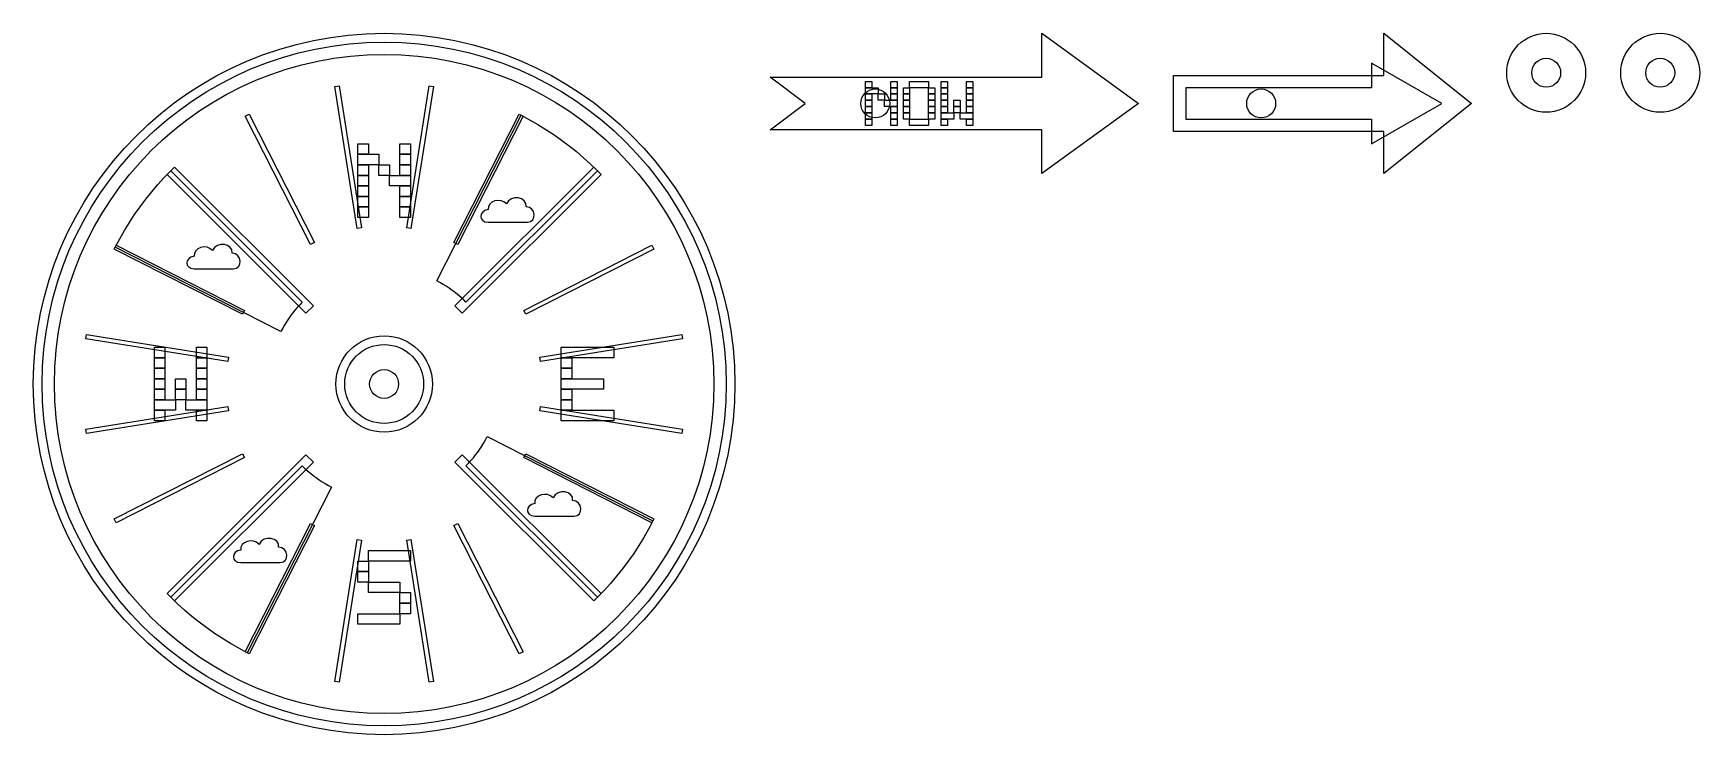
# Model space of a CAD drawing. Extents: x 4 to 194, y 4 to 84.
import ezdxf

# ---------------------------------------------------------------- set-up
doc = ezdxf.new("R2010")
doc.units = 0
doc.layers.add('CUT', color=1, linetype='CONTINUOUS')
doc.layers.add('RASTER', color=7, linetype='CONTINUOUS')

msp = doc.modelspace()

# ---------------------------------------------------------------- linework, layer by layer
at = {"layer": 'CUT'}
for points in [[(88, 79), (119, 79), (119, 84), (130, 76), (119, 68), (119, 73), (88, 73), (92, 76)], [(134, 79.2), (158, 79.2), (158, 84), (168, 76), (158, 68), (158, 72.8), (134, 72.8)]]:
    msp.add_lwpolyline(points, close=True, dxfattribs=at)
for centre, radius in [((44, 44), 40), ((176.5, 79.5), 4.5), ((189.5, 79.5), 4.5), ((176.5, 79.5), 1.65), ((189.5, 79.5), 1.65), ((100, 76), 1.65), ((144, 76), 1.65), ((44, 44), 1.65)]:
    msp.add_circle(centre, radius, dxfattribs=at)
at = {"layer": 'RASTER'}
for points in [[(134, 79.2), (158, 79.2), (158, 84), (168, 76), (158, 68), (158, 72.8), (134, 72.8)], [(135.4, 77.8), (135.4, 74.2), (156.6, 74.2), (156.6, 71.4), (164.6, 76), (156.6, 80.6), (156.6, 77.8), (135.4, 77.8)], [(40.937, 61.739), (38.372, 77.937), (38.866, 78.016), (41.431, 61.817)], [(46.569, 61.817), (49.134, 78.016), (49.628, 77.937), (47.063, 61.739)], [(98.88, 78.52), (99.6, 78.52), (99.6, 77.8), (98.88, 77.8)], [(101.76, 78.52), (102.48, 78.52), (102.48, 77.8), (101.76, 77.8)], [(103.92, 78.52), (106.08, 78.52), (106.08, 77.8), (103.92, 77.8)], [(107.52, 78.52), (108.24, 78.52), (108.24, 77.8), (107.52, 77.8)], [(110.4, 78.52), (111.12, 78.52), (111.12, 77.8), (110.4, 77.8)], [(98.88, 77.8), (100.32, 77.8), (100.32, 77.08), (98.88, 77.08)], [(98.88, 77.08), (99.6, 77.08), (99.6, 76.36), (98.88, 76.36)], [(98.88, 76.36), (99.6, 76.36), (99.6, 75.64), (98.88, 75.64)], [(100.32, 77.08), (101.04, 77.08), (101.04, 76.36), (100.32, 76.36)], [(101.04, 76.36), (102.48, 76.36), (102.48, 75.64), (101.04, 75.64)], [(101.76, 77.8), (102.48, 77.8), (102.48, 77.08), (101.76, 77.08)], [(101.76, 77.08), (102.48, 77.08), (102.48, 76.36), (101.76, 76.36)], [(103.2, 77.8), (103.92, 77.8), (103.92, 77.08), (103.2, 77.08)], [(103.2, 77.08), (103.92, 77.08), (103.92, 76.36), (103.2, 76.36)], [(103.2, 76.36), (103.92, 76.36), (103.92, 75.64), (103.2, 75.64)], [(106.08, 77.8), (106.8, 77.8), (106.8, 77.08), (106.08, 77.08)], [(106.08, 77.08), (106.8, 77.08), (106.8, 76.36), (106.08, 76.36)], [(106.08, 76.36), (106.8, 76.36), (106.8, 75.64), (106.08, 75.64)], [(107.52, 77.8), (108.24, 77.8), (108.24, 77.08), (107.52, 77.08)], [(107.52, 77.08), (108.24, 77.08), (108.24, 76.36), (107.52, 76.36)], [(107.52, 76.36), (108.24, 76.36), (108.24, 75.64), (107.52, 75.64)], [(108.96, 76.36), (109.68, 76.36), (109.68, 75.64), (108.96, 75.64)], [(110.4, 77.8), (111.12, 77.8), (111.12, 77.08), (110.4, 77.08)], [(110.4, 77.08), (111.12, 77.08), (111.12, 76.36), (110.4, 76.36)], [(110.4, 76.36), (111.12, 76.36), (111.12, 75.64), (110.4, 75.64)], [(35.605, 59.925), (28.16, 74.537), (28.605, 74.764), (36.051, 60.152)], [(59.617, 74.651), (60.572, 74.145), (61.511, 73.61), (62.432, 73.045), (63.336, 72.452), (64.22, 71.83), (65.084, 71.181), (65.927, 70.506), (66.749, 69.804), (67.548, 69.077), (68.324, 68.324), (53.334, 53.334), (53.036, 53.622), (52.729, 53.901), (52.414, 54.171), (52.09, 54.43), (51.759, 54.679), (51.42, 54.917), (51.073, 55.145), (50.719, 55.362), (50.359, 55.567), (49.993, 55.761)], [(51.949, 60.152), (59.395, 74.764), (59.84, 74.537), (52.395, 59.925)], [(98.88, 75.64), (99.6, 75.64), (99.6, 74.92), (98.88, 74.92)], [(98.88, 74.92), (99.6, 74.92), (99.6, 74.2), (98.88, 74.2)], [(98.88, 74.2), (99.6, 74.2), (99.6, 73.48), (98.88, 73.48)], [(101.76, 75.64), (102.48, 75.64), (102.48, 74.92), (101.76, 74.92)], [(101.76, 74.92), (102.48, 74.92), (102.48, 74.2), (101.76, 74.2)], [(101.76, 74.2), (102.48, 74.2), (102.48, 73.48), (101.76, 73.48)], [(103.2, 75.64), (103.92, 75.64), (103.92, 74.92), (103.2, 74.92)], [(103.2, 74.92), (103.92, 74.92), (103.92, 74.2), (103.2, 74.2)], [(103.92, 74.2), (106.08, 74.2), (106.08, 73.48), (103.92, 73.48)], [(106.08, 75.64), (106.8, 75.64), (106.8, 74.92), (106.08, 74.92)], [(106.08, 74.92), (106.8, 74.92), (106.8, 74.2), (106.08, 74.2)], [(107.52, 75.64), (108.24, 75.64), (108.24, 74.92), (107.52, 74.92)], [(107.52, 74.92), (108.96, 74.92), (108.96, 74.2), (107.52, 74.2)], [(107.52, 74.2), (108.24, 74.2), (108.24, 73.48), (107.52, 73.48)], [(108.96, 75.64), (109.68, 75.64), (109.68, 74.92), (108.96, 74.92)], [(109.68, 74.92), (111.12, 74.92), (111.12, 74.2), (109.68, 74.2)], [(110.4, 75.64), (111.12, 75.64), (111.12, 74.92), (110.4, 74.92)], [(110.4, 74.2), (111.12, 74.2), (111.12, 73.48), (110.4, 73.48)], [(41, 71.4), (42.2, 71.4), (42.2, 70.2), (41, 70.2)], [(45.8, 71.4), (47, 71.4), (47, 70.2), (45.8, 70.2)], [(35.09, 52.061), (19.251, 67.9), (20.1, 68.749), (35.939, 52.91)], [(41, 70.2), (43.4, 70.2), (43.4, 69), (41, 69)], [(41, 69), (42.2, 69), (42.2, 67.8), (41, 67.8)], [(43.4, 69), (44.6, 69), (44.6, 67.8), (43.4, 67.8)], [(45.8, 70.2), (47, 70.2), (47, 69), (45.8, 69)], [(45.8, 69), (47, 69), (47, 67.8), (45.8, 67.8)], [(52.061, 52.91), (67.9, 68.749), (68.749, 67.9), (52.91, 52.061)], [(13.349, 59.617), (13.855, 60.572), (14.39, 61.511), (14.955, 62.432), (15.548, 63.336), (16.17, 64.22), (16.819, 65.084), (17.494, 65.927), (18.196, 66.749), (18.923, 67.548), (19.676, 68.324), (34.666, 53.334), (34.378, 53.036), (34.099, 52.729), (33.829, 52.414), (33.57, 52.09), (33.321, 51.759), (33.083, 51.42), (32.855, 51.073), (32.638, 50.719), (32.433, 50.359), (32.239, 49.993)], [(41, 67.8), (42.2, 67.8), (42.2, 66.6), (41, 66.6)], [(41, 66.6), (42.2, 66.6), (42.2, 65.4), (41, 65.4)], [(44.6, 67.8), (47, 67.8), (47, 66.6), (44.6, 66.6)], [(45.8, 66.6), (47, 66.6), (47, 65.4), (45.8, 65.4)], [(41, 65.4), (42.2, 65.4), (42.2, 64.2), (41, 64.2)], [(45.8, 65.4), (47, 65.4), (47, 64.2), (45.8, 64.2)], [(55.867, 62.456), (60.347, 62.456), (60.707, 62.532), (60.952, 62.731), (61.084, 63.013), (61.107, 63.336), (61.025, 63.66), (60.842, 63.941), (60.561, 64.141), (60.187, 64.216), (60.156, 64.598), (59.972, 64.896), (59.675, 65.105), (59.307, 65.216), (58.909, 65.223), (58.522, 65.116), (58.187, 64.89), (57.947, 64.536), (57.667, 64.778), (57.329, 64.909), (56.965, 64.939), (56.607, 64.876), (56.286, 64.732), (56.034, 64.514), (55.884, 64.232), (55.867, 63.896), (55.499, 63.789), (55.237, 63.604), (55.079, 63.37), (55.027, 63.116), (55.079, 62.87), (55.237, 62.659), (55.499, 62.512), (55.867, 62.456)], [(41, 64.2), (42.2, 64.2), (42.2, 63), (41, 63)], [(45.8, 64.2), (47, 64.2), (47, 63), (45.8, 63)], [(27.848, 51.949), (13.236, 59.395), (13.463, 59.84), (28.075, 52.395)], [(22.344, 57.147), (26.824, 57.147), (27.184, 57.222), (27.429, 57.422), (27.56, 57.704), (27.584, 58.027), (27.502, 58.35), (27.319, 58.632), (27.038, 58.831), (26.664, 58.907), (26.633, 59.288), (26.449, 59.587), (26.152, 59.796), (25.784, 59.907), (25.385, 59.913), (24.999, 59.807), (24.664, 59.581), (24.424, 59.227), (24.144, 59.468), (23.806, 59.599), (23.442, 59.629), (23.084, 59.567), (22.763, 59.422), (22.511, 59.204), (22.361, 58.923), (22.344, 58.587), (21.976, 58.479), (21.714, 58.294), (21.556, 58.061), (21.504, 57.807), (21.556, 57.56), (21.714, 57.349), (21.976, 57.202), (22.344, 57.147)], [(59.925, 52.395), (74.537, 59.84), (74.764, 59.395), (60.152, 51.949)], [(26.183, 46.569), (9.984, 49.134), (10.063, 49.628), (26.261, 47.063)], [(61.739, 47.063), (77.937, 49.628), (78.016, 49.134), (61.817, 46.569)], [(17.8, 48.2), (19, 48.2), (19, 47), (17.8, 47)], [(22.6, 48.2), (23.8, 48.2), (23.8, 47), (22.6, 47)], [(64.2, 48.2), (70.2, 48.2), (70.2, 47), (64.2, 47)], [(17.8, 47), (19, 47), (19, 45.8), (17.8, 45.8)], [(17.8, 45.8), (19, 45.8), (19, 44.6), (17.8, 44.6)], [(22.6, 47), (23.8, 47), (23.8, 45.8), (22.6, 45.8)], [(22.6, 45.8), (23.8, 45.8), (23.8, 44.6), (22.6, 44.6)], [(64.2, 47), (65.4, 47), (65.4, 45.8), (64.2, 45.8)], [(64.2, 45.8), (65.4, 45.8), (65.4, 44.6), (64.2, 44.6)], [(17.8, 44.6), (19, 44.6), (19, 43.4), (17.8, 43.4)], [(20.2, 44.6), (21.4, 44.6), (21.4, 43.4), (20.2, 43.4)], [(22.6, 44.6), (23.8, 44.6), (23.8, 43.4), (22.6, 43.4)], [(64.2, 44.6), (69, 44.6), (69, 43.4), (64.2, 43.4)], [(17.8, 43.4), (19, 43.4), (19, 42.2), (17.8, 42.2)], [(17.8, 42.2), (20.2, 42.2), (20.2, 41), (17.8, 41)], [(20.2, 43.4), (21.4, 43.4), (21.4, 42.2), (20.2, 42.2)], [(21.4, 42.2), (23.8, 42.2), (23.8, 41), (21.4, 41)], [(22.6, 43.4), (23.8, 43.4), (23.8, 42.2), (22.6, 42.2)], [(64.2, 43.4), (65.4, 43.4), (65.4, 42.2), (64.2, 42.2)], [(64.2, 42.2), (65.4, 42.2), (65.4, 41), (64.2, 41)], [(26.261, 40.937), (10.063, 38.372), (9.984, 38.866), (26.183, 41.431)], [(17.8, 41), (19, 41), (19, 39.8), (17.8, 39.8)], [(22.6, 41), (23.8, 41), (23.8, 39.8), (22.6, 39.8)], [(61.817, 41.431), (78.016, 38.866), (77.937, 38.372), (61.739, 40.937)], [(64.2, 41), (70.2, 41), (70.2, 39.8), (64.2, 39.8)], [(74.651, 28.383), (74.145, 27.428), (73.61, 26.489), (73.045, 25.568), (72.452, 24.664), (71.83, 23.78), (71.181, 22.916), (70.506, 22.073), (69.804, 21.251), (69.077, 20.452), (68.324, 19.676), (53.334, 34.666), (53.622, 34.964), (53.901, 35.271), (54.171, 35.586), (54.43, 35.91), (54.679, 36.241), (54.917, 36.58), (55.145, 36.927), (55.362, 37.281), (55.567, 37.641), (55.761, 38.007)], [(28.075, 35.605), (13.463, 28.16), (13.236, 28.605), (27.848, 36.051)], [(35.939, 35.09), (20.1, 19.251), (19.251, 20.1), (35.09, 35.939)], [(28.383, 13.349), (27.428, 13.855), (26.489, 14.39), (25.568, 14.955), (24.664, 15.548), (23.78, 16.17), (22.916, 16.819), (22.073, 17.494), (21.251, 18.196), (20.452, 18.923), (19.676, 19.676), (34.666, 34.666), (34.964, 34.378), (35.271, 34.099), (35.586, 33.829), (35.91, 33.57), (36.241, 33.321), (36.58, 33.083), (36.927, 32.855), (37.281, 32.638), (37.641, 32.433), (38.007, 32.239)], [(52.91, 35.939), (68.749, 20.1), (67.9, 19.251), (52.061, 35.09)], [(60.152, 36.051), (74.764, 28.605), (74.537, 28.16), (59.925, 35.605)], [(61.176, 28.933), (65.656, 28.933), (66.017, 29.009), (66.261, 29.208), (66.393, 29.49), (66.416, 29.813), (66.335, 30.136), (66.151, 30.418), (65.871, 30.618), (65.496, 30.693), (65.466, 31.074), (65.281, 31.373), (64.985, 31.582), (64.616, 31.693), (64.218, 31.699), (63.831, 31.593), (63.497, 31.367), (63.256, 31.013), (62.977, 31.255), (62.639, 31.386), (62.275, 31.415), (61.916, 31.353), (61.595, 31.208), (61.344, 30.991), (61.194, 30.709), (61.176, 30.373), (60.809, 30.265), (60.546, 30.081), (60.389, 29.847), (60.336, 29.593), (60.389, 29.347), (60.546, 29.136), (60.809, 28.988), (61.176, 28.933)], [(36.051, 27.848), (28.605, 13.236), (28.16, 13.463), (35.605, 28.075)], [(52.395, 28.075), (59.84, 13.463), (59.395, 13.236), (51.949, 27.848)], [(27.653, 23.624), (32.133, 23.624), (32.494, 23.699), (32.738, 23.899), (32.87, 24.18), (32.893, 24.504), (32.811, 24.827), (32.628, 25.109), (32.348, 25.308), (31.973, 25.384), (31.943, 25.765), (31.758, 26.064), (31.461, 26.272), (31.093, 26.384), (30.695, 26.39), (30.308, 26.284), (29.974, 26.057), (29.733, 25.704), (29.453, 25.945), (29.116, 26.076), (28.752, 26.106), (28.393, 26.044), (28.072, 25.899), (27.821, 25.681), (27.67, 25.4), (27.653, 25.064), (27.286, 24.956), (27.023, 24.771), (26.866, 24.538), (26.813, 24.284), (26.866, 24.037), (27.023, 23.826), (27.286, 23.679), (27.653, 23.624)], [(41.431, 26.183), (38.866, 9.984), (38.372, 10.063), (40.937, 26.261)], [(42.2, 25), (47, 25), (47, 23.8), (42.2, 23.8)], [(47.063, 26.261), (49.628, 10.063), (49.134, 9.984), (46.569, 26.183)], [(41, 23.8), (42.2, 23.8), (42.2, 22.6), (41, 22.6)], [(41, 22.6), (42.2, 22.6), (42.2, 21.4), (41, 21.4)], [(42.2, 21.4), (45.8, 21.4), (45.8, 20.2), (42.2, 20.2)], [(45.8, 20.2), (47, 20.2), (47, 19), (45.8, 19)], [(45.8, 19), (47, 19), (47, 17.8), (45.8, 17.8)], [(41, 17.8), (45.8, 17.8), (45.8, 16.6), (41, 16.6)]]:
    msp.add_lwpolyline(points, close=True, dxfattribs=at)
for radius in [39, 37.6, 5.5, 4.5]:
    msp.add_circle((44, 44), radius, dxfattribs=at)

doc.saveas('drawing.dxf')
